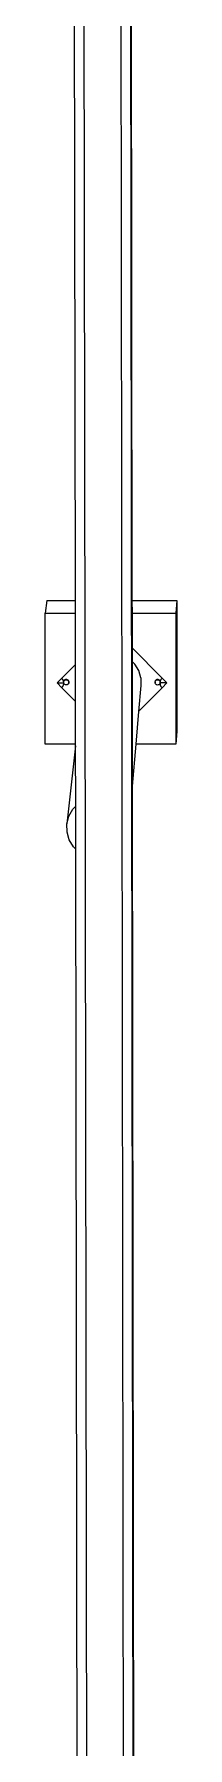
# Model space of a CAD drawing. Header units: inches. Extents: x -614 to 848, y -1045 to 1103.
# Drawn here: x -45.3 to -25.1, y -518.5 to -255.3 of the extents above; entities that cross this region are included whole.
import ezdxf

# ---------------------------------------------------------------- set-up
doc = ezdxf.new("R2010")
doc.units = ezdxf.units.IN
doc.header["$MEASUREMENT"] = 0

msp = doc.modelspace()

# ---------------------------------------------------------------- linework, layer by layer
for p, q in [((-38.10485, -1044.7934), (-41.30631, 1015.55191)), ((-32.59127, -1044.7934), (-35.32949, 1015.55191)), ((-31.14033, -1044.7934), (-33.75664, 1015.55191)), ((-32.1886, -167.42842), (-31.96702, -342.29464)), ((-40.68893, -342.29464), (-40.96352, -172.06435)), ((-45.08974, -342.29464), (-45.34243, -344.21295)), ((-45.34243, -344.21295), (-40.68584, -344.21295)), ((-45.34243, -364.35296), (-45.34243, -344.21295)), ((-45.08974, -342.29464), (-40.68893, -342.29464)), ((-40.68584, -344.21295), (-40.68893, -342.29464)), ((-40.67315, -352.07782), (-40.68584, -344.21295)), ((-31.96702, -342.29464), (-25.06197, -342.29464)), ((-31.96702, -342.29464), (-31.96459, -344.21295)), ((-31.96459, -344.21295), (-25.20242, -344.21295)), ((-31.96459, -344.21295), (-31.95783, -349.55013)), ((-25.06197, -342.29464), (-25.20242, -344.21295)), ((-25.20242, -344.21295), (-25.20242, -364.35296)), ((-25.06197, -342.29464), (-25.06197, -362.32241)), ((-31.95783, -349.55013), (-27.32842, -354.17953)), ((-31.95783, -349.55013), (-31.95781, -349.56456)), ((-31.95781, -349.56456), (-27.32945, -354.19291)), ((-31.95781, -349.56456), (-31.9552, -351.61946)), ((-42.77486, -354.17953), (-40.67315, -352.07782)), ((-42.76975, -354.18619), (-40.67313, -352.08957)), ((-40.67313, -352.08957), (-40.67315, -352.07782)), ((-40.66393, -357.79916), (-40.67313, -352.08957)), ((-31.9552, -351.61946), (-31.53109, -352.03316)), ((-31.9552, -351.61946), (-31.93094, -370.76587)), ((-30.93348, -353.03917), (-31.53109, -352.03316)), ((-43.52168, -354.92635), (-43.52333, -354.93976)), ((-43.52333, -354.93976), (-43.5158, -354.93223)), ((-42.77648, -355.68661), (-43.52333, -354.93976)), ((-43.52333, -354.93976), (-42.51002, -354.93976)), ((-43.52333, -354.93976), (-42.51002, -354.93976)), ((-43.52168, -354.92635), (-42.77486, -354.17953)), ((-43.5158, -354.93223), (-43.52168, -354.92635)), ((-43.5158, -354.93223), (-42.77648, -354.19291)), ((-42.77486, -354.17953), (-42.77648, -354.19291)), ((-42.77648, -354.19291), (-42.76975, -354.18619)), ((-42.60863, -354.41166), (-42.77648, -354.19291)), ((-42.76975, -354.18619), (-42.77486, -354.17953)), ((-42.50311, -354.6664), (-42.60863, -354.41166)), ((-42.60863, -355.46786), (-42.50311, -355.21313)), ((-42.51691, -354.70614), (-42.53119, -354.81463)), ((-42.51691, -354.70614), (-42.53119, -354.81463)), ((-42.53119, -354.81463), (-42.51691, -354.92312)), ((-42.53119, -354.81463), (-42.51691, -354.92312)), ((-42.51723, -354.81952), (-42.52022, -354.84229)), ((-42.50643, -354.9471), (-42.52022, -354.84229)), ((-42.5174, -354.81833), (-42.51691, -354.81463)), ((-42.51723, -354.81952), (-42.5174, -354.81833)), ((-42.47503, -354.60503), (-42.51691, -354.70614)), ((-42.47503, -354.60503), (-42.51691, -354.70614)), ((-42.50643, -354.73749), (-42.51691, -354.81463)), ((-42.51691, -354.92312), (-42.51002, -354.93976)), ((-42.51691, -354.92312), (-42.51002, -354.93976)), ((-42.51002, -354.93976), (-42.50739, -354.93976)), ((-42.51002, -354.93976), (-42.47503, -355.02422)), ((-42.51002, -354.93976), (-42.50739, -354.93976)), ((-42.51002, -354.93976), (-42.47503, -355.02422)), ((-42.50311, -354.70983), (-42.50643, -354.73749)), ((-42.50643, -354.73749), (-42.49681, -354.71427)), ((-42.47733, -355.01733), (-42.50643, -354.9471)), ((-42.49877, -354.69936), (-42.50311, -354.6664)), ((-42.49877, -354.69936), (-42.50311, -354.70983)), ((-42.50311, -355.21313), (-42.47733, -355.01733)), ((-42.46123, -354.60873), (-42.49877, -354.69936)), ((-42.49681, -354.71427), (-42.49877, -354.69936)), ((-42.49681, -354.71427), (-42.46597, -354.63982)), ((-42.46597, -355.04476), (-42.47733, -355.01733)), ((-42.40841, -354.51822), (-42.47503, -354.60503)), ((-42.40841, -354.51822), (-42.47503, -354.60503)), ((-42.47503, -355.02422), (-42.47383, -355.02579)), ((-42.47503, -355.02422), (-42.47383, -355.02579)), ((-42.46597, -354.63982), (-42.40162, -354.55596)), ((-42.40162, -355.12863), (-42.46597, -355.04476)), ((-42.46123, -354.60873), (-42.39831, -354.52832)), ((-42.40162, -354.55596), (-42.38411, -354.54252)), ((-42.31775, -355.19298), (-42.40162, -355.12863)), ((-42.39831, -354.52832), (-42.31446, -354.46397)), ((-42.39462, -354.52191), (-42.39831, -354.52832)), ((-42.39831, -354.52832), (-42.38411, -354.54252)), ((-42.3078, -354.4553), (-42.39462, -354.52191)), ((-42.38411, -354.54252), (-42.31775, -354.4916)), ((-42.31775, -354.4916), (-42.22009, -354.45115)), ((-42.22009, -355.23343), (-42.31775, -355.19298)), ((-42.31446, -354.46397), (-42.2168, -354.42352)), ((-42.2067, -354.41342), (-42.3078, -354.4553)), ((-42.22009, -354.45115), (-42.11529, -354.43735)), ((-42.11529, -355.24723), (-42.22009, -355.23343)), ((-42.2168, -354.42352), (-42.112, -354.40972)), ((-42.09821, -354.39914), (-42.2067, -354.41342)), ((-42.11529, -354.43735), (-42.01048, -354.45115)), ((-42.01048, -355.23343), (-42.11529, -355.24723)), ((-42.112, -354.40972), (-42.00721, -354.42352)), ((-41.98971, -354.41342), (-42.09821, -354.39914)), ((-42.01048, -354.45115), (-41.91282, -354.4916)), ((-41.91282, -355.19298), (-42.01048, -355.23343)), ((-42.00721, -354.42352), (-41.90955, -354.46397)), ((-41.88861, -354.4553), (-41.98971, -354.41342)), ((-41.91282, -354.4916), (-41.82895, -354.55596)), ((-41.9083, -355.18951), (-41.91282, -355.19298)), ((-41.90955, -354.46397), (-41.82569, -354.52832)), ((-41.82895, -355.12863), (-41.9083, -355.18951)), ((-41.9083, -355.18951), (-41.88861, -355.18136)), ((-41.80179, -354.52191), (-41.88861, -354.4553)), ((-41.88861, -355.18136), (-41.80179, -355.11474)), ((-41.82895, -354.55596), (-41.7646, -354.63982)), ((-41.7646, -355.04476), (-41.82895, -355.12863)), ((-41.82569, -354.52832), (-41.76134, -354.61218)), ((-41.74897, -354.60503), (-41.81559, -354.51822)), ((-41.74897, -354.60503), (-41.81559, -354.51822)), ((-41.7646, -354.63982), (-41.72415, -354.73749)), ((-41.72415, -354.9471), (-41.7646, -355.04476)), ((-41.76444, -355.04439), (-41.74897, -355.02422)), ((-41.76444, -355.04439), (-41.74897, -355.02422)), ((-41.76134, -354.61218), (-41.72089, -354.70983)), ((-41.7071, -354.70614), (-41.74897, -354.60503)), ((-41.7071, -354.70614), (-41.74897, -354.60503)), ((-41.74897, -355.02422), (-41.70827, -354.92597)), ((-41.74897, -355.02422), (-41.70827, -354.92597)), ((-41.72415, -354.73749), (-41.71054, -354.84081)), ((-41.71035, -354.84229), (-41.72415, -354.9471)), ((-41.72089, -354.70983), (-41.7071, -354.81463)), ((-41.7071, -354.81463), (-41.71054, -354.84081)), ((-41.71054, -354.84081), (-41.71035, -354.84229)), ((-41.70827, -354.92597), (-41.7071, -354.92312)), ((-41.70827, -354.92597), (-41.7071, -354.92312)), ((-41.69281, -354.81463), (-41.7071, -354.70614)), ((-41.69281, -354.81463), (-41.7071, -354.70614)), ((-41.7071, -354.92312), (-41.69281, -354.81463)), ((-41.7071, -354.92312), (-41.69281, -354.81463)), ((-30.61661, -354.16557), (-30.93348, -353.03917)), ((-30.61661, -354.16557), (-30.60206, -355.3356)), ((-28.41682, -354.71993), (-28.4311, -354.82843)), ((-28.41682, -354.71993), (-28.4311, -354.82843)), ((-28.4311, -354.82843), (-28.41682, -354.93692)), ((-28.4311, -354.82843), (-28.41682, -354.93692)), ((-28.41682, -354.82843), (-28.41903, -354.85609)), ((-28.41903, -354.85609), (-28.4161, -354.83384)), ((-28.40523, -354.96089), (-28.41903, -354.85609)), ((-28.37494, -354.61883), (-28.41682, -354.71993)), ((-28.37494, -354.61883), (-28.41682, -354.71993)), ((-28.41682, -354.82843), (-28.40302, -354.72363)), ((-28.4161, -354.83384), (-28.41682, -354.82843)), ((-28.41682, -354.93692), (-28.37494, -355.03802)), ((-28.41682, -354.93692), (-28.37494, -355.03802)), ((-28.4161, -354.83384), (-28.40523, -354.75128)), ((-28.40523, -354.75128), (-28.36478, -354.65362)), ((-28.36478, -355.05856), (-28.40523, -354.96089)), ((-28.40302, -354.72363), (-28.36257, -354.62597)), ((-28.30832, -354.53201), (-28.37494, -354.61883)), ((-28.30832, -354.53201), (-28.37494, -354.61883)), ((-28.37494, -355.03802), (-28.37135, -355.0427)), ((-28.37494, -355.03802), (-28.37135, -355.0427)), ((-28.36478, -354.65362), (-28.30043, -354.56976)), ((-28.30043, -355.14242), (-28.36478, -355.05856)), ((-28.36257, -354.62597), (-28.29822, -354.54211)), ((-28.23161, -354.4553), (-28.31842, -354.52191)), ((-28.31842, -354.52191), (-28.29822, -354.54211)), ((-28.30043, -354.56976), (-28.28354, -354.5568)), ((-28.21656, -355.20678), (-28.30043, -355.14242)), ((-28.29822, -354.54211), (-28.21436, -354.47777)), ((-28.29822, -354.54211), (-28.28354, -354.5568)), ((-28.28354, -354.5568), (-28.21656, -354.5054)), ((-28.13051, -354.41342), (-28.23161, -354.4553)), ((-28.21656, -354.5054), (-28.1189, -354.46495)), ((-28.1189, -355.24723), (-28.21656, -355.20678)), ((-28.21436, -354.47777), (-28.11671, -354.43732)), ((-28.02201, -354.39914), (-28.13051, -354.41342)), ((-28.1189, -354.46495), (-28.01409, -354.45115)), ((-28.01409, -355.26103), (-28.1189, -355.24723)), ((-28.11671, -354.43732), (-28.01191, -354.42352)), ((-27.91352, -354.41342), (-28.02201, -354.39914)), ((-28.01409, -354.45115), (-27.90929, -354.46495)), ((-27.90929, -355.24723), (-28.01409, -355.26103)), ((-28.01191, -354.42352), (-27.90711, -354.43732)), ((-27.81242, -354.4553), (-27.91352, -354.41342)), ((-27.90929, -354.46495), (-27.81163, -354.5054)), ((-27.81163, -355.20678), (-27.90929, -355.24723)), ((-27.90711, -354.43732), (-27.80946, -354.47777)), ((-27.7256, -354.52191), (-27.81242, -354.4553)), ((-27.81163, -354.5054), (-27.72776, -354.56976)), ((-27.72776, -355.14242), (-27.81163, -355.20678)), ((-27.80946, -354.47777), (-27.7256, -354.54211)), ((-27.72776, -354.56976), (-27.66341, -354.65362)), ((-27.66341, -355.05856), (-27.72776, -355.14242)), ((-27.65898, -354.60873), (-27.7256, -354.52191)), ((-27.7256, -354.54211), (-27.66125, -354.62597)), ((-27.64888, -354.61883), (-27.7155, -354.53201)), ((-27.64888, -354.61883), (-27.7155, -354.53201)), ((-27.66341, -354.65362), (-27.62295, -354.75128)), ((-27.63288, -354.98484), (-27.66341, -355.05856)), ((-27.66196, -355.05507), (-27.64888, -355.03802)), ((-27.66196, -355.05507), (-27.64888, -355.03802)), ((-27.66125, -354.62597), (-27.6208, -354.72363)), ((-27.6171, -354.70983), (-27.65898, -354.60873)), ((-27.607, -354.71993), (-27.64888, -354.61883)), ((-27.607, -354.71993), (-27.64888, -354.61883)), ((-27.64888, -355.03802), (-27.60818, -354.93976)), ((-27.64888, -355.03802), (-27.60818, -354.93976)), ((-27.62295, -354.96089), (-27.63288, -354.98484)), ((-27.63288, -354.98484), (-27.60282, -355.21313)), ((-27.62295, -354.75128), (-27.61848, -354.78531)), ((-27.61887, -354.92988), (-27.62295, -354.96089)), ((-27.6208, -354.72363), (-27.61558, -354.7633)), ((-27.60818, -354.93976), (-27.62017, -354.93976)), ((-27.60818, -354.93976), (-27.62017, -354.93976)), ((-27.60916, -354.85609), (-27.61887, -354.92988)), ((-27.61887, -354.92988), (-27.6171, -354.92682)), ((-27.61558, -354.7633), (-27.61848, -354.78531)), ((-27.61848, -354.78531), (-27.6099, -354.85043)), ((-27.61282, -354.74236), (-27.6171, -354.70983)), ((-27.6171, -354.92682), (-27.60282, -354.81833)), ((-27.61282, -354.74236), (-27.61558, -354.7633)), ((-27.61558, -354.7633), (-27.607, -354.82843)), ((-27.60282, -354.6664), (-27.61282, -354.74236)), ((-27.60282, -354.81833), (-27.61282, -354.74236)), ((-27.607, -354.82843), (-27.6099, -354.85043)), ((-27.6099, -354.85043), (-27.60916, -354.85609)), ((-27.607, -354.82843), (-27.60916, -354.85609)), ((-27.60818, -354.93976), (-27.607, -354.93692)), ((-27.60818, -354.93976), (-27.607, -354.93692)), ((-26.5826, -354.93976), (-27.60818, -354.93976)), ((-26.5826, -354.93976), (-27.60818, -354.93976)), ((-27.59272, -354.82843), (-27.607, -354.71993)), ((-27.59272, -354.82843), (-27.607, -354.71993)), ((-27.607, -354.93692), (-27.59272, -354.82843)), ((-27.607, -354.93692), (-27.59272, -354.82843)), ((-27.49731, -354.41166), (-27.60282, -354.6664)), ((-27.60282, -355.21313), (-27.49731, -355.46786)), ((-27.32945, -354.19291), (-27.49731, -354.41166)), ((-27.32842, -354.17953), (-27.32945, -354.19291)), ((-27.32945, -354.19291), (-26.5826, -354.93976)), ((-26.5826, -354.93976), (-27.32945, -355.68661)), ((-27.32842, -354.17953), (-26.5816, -354.92635)), ((-26.5816, -354.92635), (-26.5826, -354.93976)), ((-42.77648, -355.68661), (-42.60863, -355.46786)), ((-40.66393, -357.79916), (-42.77648, -355.68661)), ((-40.65335, -364.35296), (-40.66393, -357.79916)), ((-30.60206, -355.3356), (-30.94355, -359.3007)), ((-27.32945, -355.68661), (-30.94355, -359.3007)), ((-27.49731, -355.46786), (-27.32945, -355.68661)), ((-30.94355, -359.3007), (-31.37865, -364.35296)), ((-25.06197, -362.32241), (-25.20242, -364.35296)), ((-40.65335, -364.35296), (-45.34243, -364.35296)), ((-40.65299, -364.58146), (-41.99195, -376.58948)), ((-40.65299, -364.58146), (-40.65335, -364.35296)), ((-40.63804, -373.8498), (-40.65299, -364.58146)), ((-31.37865, -364.35296), (-31.93094, -370.76587)), ((-25.20242, -364.35296), (-31.37865, -364.35296)), ((-31.93094, -370.76587), (-31.71888, -538.12172)), ((-41.99195, -376.58948), (-41.68498, -375.38413)), ((-41.68498, -375.38413), (-41.07651, -374.29931)), ((-41.07651, -374.29931), (-40.63804, -373.8498)), ((-40.62736, -380.4677), (-40.63804, -373.8498)), ((-41.97649, -377.8332), (-41.99195, -376.58948)), ((-41.63966, -379.03054), (-41.97649, -377.8332)), ((-41.00441, -380.09991), (-41.63966, -379.03054)), ((-40.62736, -380.4677), (-41.00441, -380.09991)), ((-40.37306, -538.12172), (-40.62736, -380.4677))]:
    msp.add_line(p, q)

doc.saveas('drawing.dxf')
